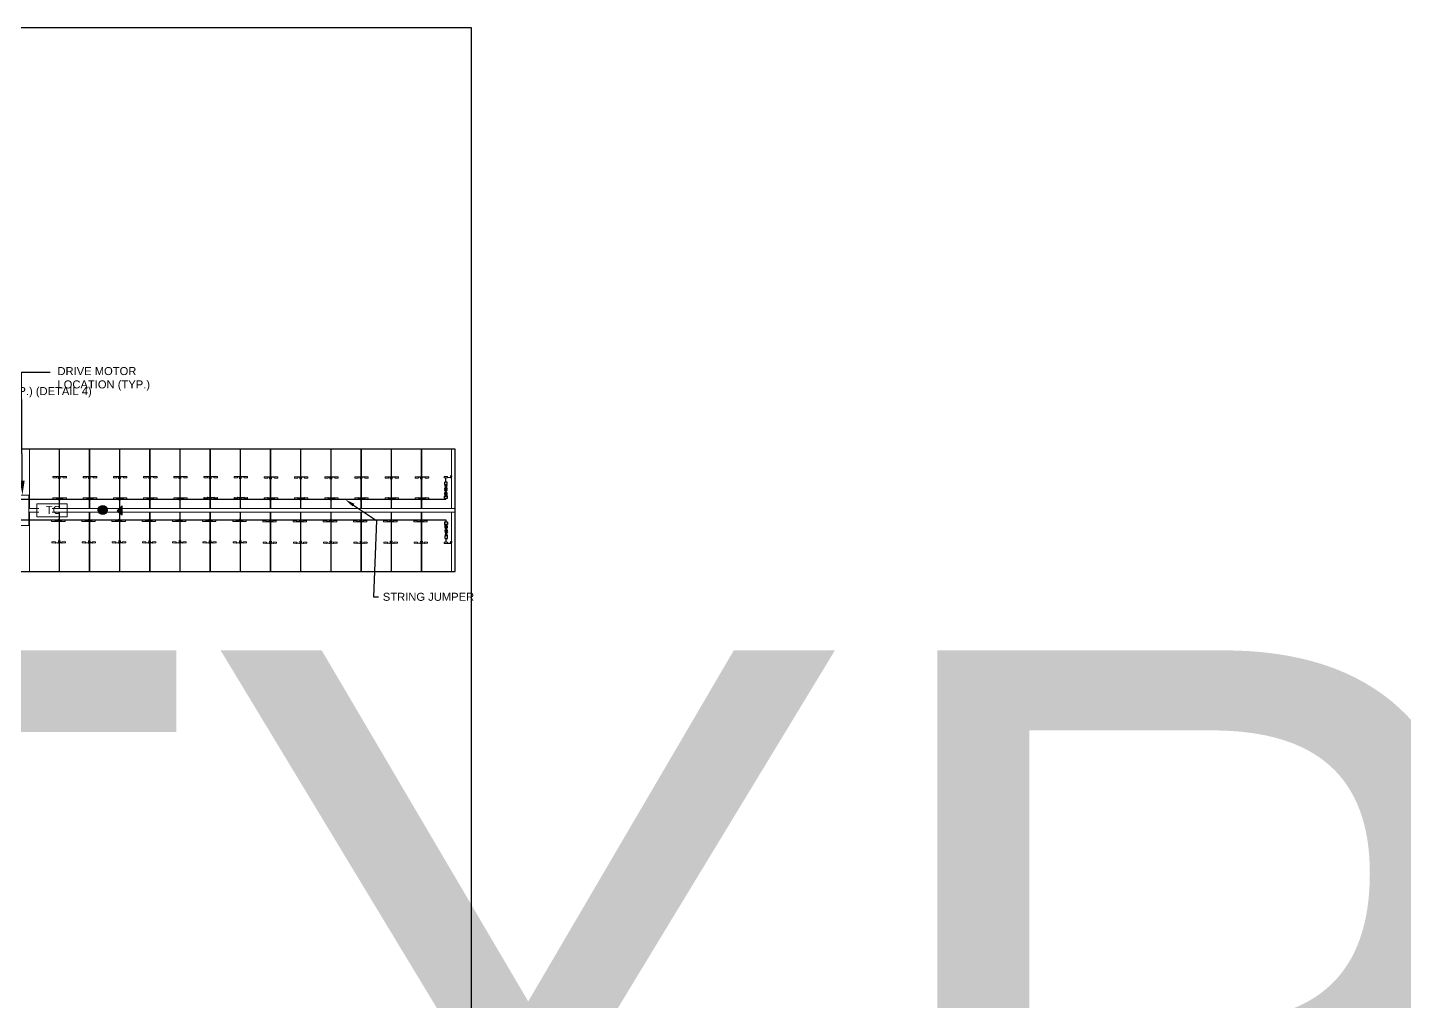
# Model space of a CAD drawing. Header units: feet. Extents: x -354 to 55127, y -297 to 4121.
# Drawn here: x -167.4 to 4.6, y 73.3 to 194.9 of the extents above; entities that cross this region are included whole.
import ezdxf
from ezdxf import colors
from ezdxf.entities.mleader import LeaderData, LeaderLine
from ezdxf.enums import TextEntityAlignment as Align
from ezdxf.math import Vec2, Vec3

# ---------------------------------------------------------------- set-up
doc = ezdxf.new("R2018")
doc.units = ezdxf.units.FT
doc.header["$MEASUREMENT"] = 0
for name, color, linetype in [('@2x27 Tracker LR5', 5, 'Continuous'), ('E-CABL-HARN-NEG', 3, 'Continuous'), ('E-EQPM-HRDW', 16, 'Continuous'), ('E-HARN-COMP', 8, 'Continuous'), ('E-WIRING DETAILS', 7, 'Continuous'), ('G-ANNO-DIMS', 1, 'Continuous'), ('G-ANNO-TEXT', 1, 'Continuous'), ('G-TEXT', 7, 'Continuous'), ('PDF_Ediciones', 1, 'Continuous'), ('XREF', 7, 'Continuous')]:
    doc.layers.add(name, color=color, linetype=linetype)
for name, color, linetype, lineweight in [('E-MODULE', 253, 'Continuous', 0), ('E-TRACER-EQMPT', 252, 'Continuous', 0), ('E-TRACKER MOTOR', 252, 'Continuous', 0)]:
    doc.layers.add(name, color=color, linetype=linetype, lineweight=lineweight)
doc.styles.add('NEI-A', font='arial.ttf')
doc.styles.get("Standard").update_dxf_attribs({"font": 'arial.ttf'})

# ---------------------------------------------------------------- blocks, each defined once
blk = doc.blocks.new('sub-title')
at = {"color": 153, "lineweight": 30, "flags": 106}
blk.add_attdef('SUB_TITLE', text='', height=0.1875, dxfattribs=at).set_placement((0, 0.1875), align=Align.MIDDLE_CENTER)
blk = doc.blocks.new('AES Clamp')
h = blk.add_hatch(color=256)
h.dxf.hatch_style = 1
h.paths.add_polyline_path([(-0.56, 0, 1), (0.56, 0, 1)])
at = {"layer": 'E-WIRING DETAILS'}
blk.add_circle((0, 0), 0.564, dxfattribs=at)
blk = doc.blocks.new('Injected piece wire support')
h = blk.add_hatch(color=256)
h.dxf.hatch_style = 1
h.paths.add_polyline_path([(0, 0.57), (0, -0.57), (0.64, 0.07)])
at = {"layer": 'E-EQPM-HRDW', "flags": 128}
blk.add_lwpolyline([(0.64, 0.07), (0, 0.57), (0, -0.57)], close=True, dxfattribs=at)
blk = doc.blocks.new('CLIP')
blk.add_lwpolyline([(-0.09, 0.1), (0.05, 0.1), (0.05, -0.02), (-0.09, -0.02)], close=True)
at = {"layer": 'PDF_Ediciones', "lineweight": 0}
for points in [[(-0.9, -0.15, -0.414213), (-0.93, -0.12), (-0.93, -0.04, -0.414213), (-0.89, 0), (-0.53, 0, -0.414213), (-0.5, -0.04), (-0.5, -0.12, -0.414213), (-0.53, -0.17), (-0.9, -0.15)], [(0.71, -0.15, 0.414213), (0.75, -0.12), (0.75, -0.04, 0.414213), (0.72, 0), (0.35, 0, 0.414213), (0.32, -0.04), (0.32, -0.12, 0.414213), (0.35, -0.17), (0.71, -0.15)]]:
    blk.add_lwpolyline(points, format="xyb", dxfattribs=at)
at = {"layer": 'XREF', "flags": 128}
blk.add_lwpolyline([(-0.51, -0.1), (-0.18, -0.12, 0.486695), (-0.07, -0.03), (-0.07, 0.11, -0.78238), (0.02, 0.12), (0.02, -0.03, 0.37874), (0.16, -0.11), (0.33, -0.1)], format="xyb", dxfattribs=at)
blk = doc.blocks.new('CIP 1 HALF')
blk.add_lwpolyline([(98.4, 120.87), (98.47, 120.87), (98.47, 120.75), (98.4, 120.75)], close=True)
at = {"layer": 'PDF_Ediciones', "lineweight": 0}
blk.add_lwpolyline([(97.59, 120.62, -0.414213), (97.57, 120.65), (97.57, 120.73, -0.414213), (97.6, 120.77), (97.96, 120.77, -0.414213), (97.99, 120.73), (97.99, 120.65, -0.414213), (97.96, 120.6), (97.59, 120.62)], format="xyb", dxfattribs=at)
at = {"layer": 'XREF', "flags": 128}
blk.add_lwpolyline([(97.98, 120.67), (98.31, 120.65, 0.486695), (98.43, 120.74), (98.43, 120.88, -0.359525), (98.47, 120.92, -0.344708)], format="xyb", dxfattribs=at)
blk = doc.blocks.new('A$C084F4888')
at = {"layer": 'E-HARN-COMP'}
for p, q in [((0.52, 0.02, 0.01), (0.41, 0.02, 0.01)), ((0.54, 0.02, 0.01), (0.57, 0.02, 0.01)), ((0.52, -0.02, 0.01), (0.41, -0.02, 0.01)), ((0.54, -0.02, 0.01), (0.57, -0.02, 0.01))]:
    blk.add_line(p, q, dxfattribs=at)
for points, elevation in [([(0.2, -0.1), (0.2, -0.09), (0.2, 0.09), (0.2, 0.1), (0.03, 0.1), (0.01, 0.09), (0, 0.09), (0, 0.07), (0, 0.03), (0, -0.01), (0, -0.07), (0, -0.09), (0.03, -0.1), (0.2, -0.1)], -0.01), ([(0.2, 0.07), (0.2, 0.06), (0.2, 0.06), (0.2, 0.06), (0.2, 0.06), (0.2, 0.06), (0.21, 0.06), (0.21, 0.07), (0.21, 0.07), (0.22, 0.06), (0.22, 0.06), (0.22, 0.06)], 0.05), ([(0.27, 0.08), (0.27, -0.08), (0.28, -0.07), (0.28, -0.06), (0.28, -0.06), (0.29, -0.06), (0.31, -0.05), (0.32, -0.05), (0.33, -0.05), (0.35, -0.1), (0.35, -0.1), (0.35, 0.1), (0.35, 0.1), (0.33, 0.05), (0.32, 0.05), (0.31, 0.05), (0.29, 0.06), (0.28, 0.06), (0.28, 0.06), (0.28, 0.07), (0.27, 0.08)], 0), ([(0.35, 0.09), (0.37, 0.09)], 0), ([(0.47, 0.06), (0.47, 0.06), (0.46, 0.07), (0.45, 0.08), (0.43, 0.08), (0.43, 0.07), (0.37, 0.07), (0.37, 0.07), (0.37, 0.1), (0.37, 0.1), (0.37, -0.1), (0.37, -0.1), (0.37, -0.07), (0.37, -0.07), (0.43, -0.07), (0.43, -0.08), (0.45, -0.08), (0.46, -0.07), (0.47, -0.06), (0.47, -0.06), (0.46, -0.06), (0.37, -0.06), (0.37, -0.05), (0.37, -0.04), (0.37, -0.04), (0.37, 0.04), (0.37, 0.04), (0.37, 0.05), (0.37, 0.06)], 0.03), ([(0.37, 0.06), (0.46, 0.06), (0.47, 0.06)], 0.03), ([(0.2, -0.07), (0.2, -0.07), (0.2, -0.07), (0.21, -0.06), (0.21, -0.06), (0.22, -0.07), (0.22, -0.07), (0.22, -0.06), (0.22, -0.06)], 0.01), ([(0.35, -0.09), (0.37, -0.09)], 0)]:
    blk.add_lwpolyline(points, dxfattribs=dict(at, elevation=elevation))
for points in [[(0.27, 0.08), (0.26, 0.07), (0.26, 0.07), (0.26, 0.06), (0.25, 0.06), (0.25, 0.06), (0.23, 0.06), (0.23, 0.06), (0.23, 0.06), (0.22, 0.06), (0.22, 0.06), (0.22, 0.05), (0.22, 0.05), (0.22, 0.05), (0.23, 0.04), (0.26, 0.04), (0.26, 0.05), (0.26, 0.05), (0.26, 0.07)], [(0.37, 0.04), (0.38, 0.04)], [(0.38, -0.04), (0.38, 0.04), (0.38, 0.04), (0.38, -0.04), (0.38, -0.04)], [(0.38, 0.04), (0.39, 0.03), (0.39, -0.03), (0.38, -0.04), (0.38, 0.04), (0.38, 0.04)], [(0.4, 0.04), (0.4, 0.04), (0.39, 0.03), (0.39, -0.03), (0.4, -0.04), (0.4, 0.04)], [(0.39, 0.03), (0.39, 0.03)], [(0.4, 0.04), (0.41, 0.04), (0.41, 0.04), (0.41, 0.03), (0.41, 0.03), (0.57, 0.03), (0.57, 0.03), (0.57, 0.02), (0.57, -0.02), (0.57, -0.03), (0.57, -0.03), (0.41, -0.03), (0.41, -0.04), (0.41, -0.04), (0.4, -0.04), (0.4, -0.04), (0.4, 0.04)], [(0.4, 0.04), (0.4, 0.04), (0.4, -0.04), (0.4, -0.04), (0.4, 0.04)], [(0.4, 0.04), (0.4, 0.04)], [(0.54, 0.02), (0.54, 0.02), (0.54, -0.02), (0.54, -0.02), (0.54, 0.02)], [(0.57, 0.02), (0.57, 0.02), (0.57, -0.02), (0.57, -0.02)], [(0.27, -0.08), (0.26, -0.07), (0.26, -0.07), (0.26, -0.06), (0.25, -0.06), (0.25, -0.06), (0.23, -0.06), (0.23, -0.06), (0.23, -0.06), (0.22, -0.06), (0.22, -0.06), (0.22, -0.05), (0.22, -0.05), (0.22, -0.05), (0.23, -0.04), (0.26, -0.04), (0.26, -0.05), (0.26, -0.05), (0.26, -0.07)], [(0.37, -0.04), (0.38, -0.04)], [(0.38, -0.04), (0.38, -0.04)], [(0.39, -0.03), (0.39, -0.03)], [(0.4, -0.04), (0.4, -0.04)], [(0.4, -0.04), (0.4, -0.04)]]:
    blk.add_lwpolyline(points, dxfattribs=at)
at = {"layer": 'E-HARN-COMP', "elevation": 0.06}
blk.add_lwpolyline([(0.35, 0.02), (0.3, 0.02), (0.3, -0.02), (0.35, -0.02)], close=True, dxfattribs=at)
at = {"layer": 'E-HARN-COMP'}
blk.add_circle((0.32, 0, 0.05), 0.0136, dxfattribs=at)
blk = doc.blocks.new('A$C2C7A52CE')
at = {"layer": 'E-HARN-COMP'}
for p, q in [((-0.5, 0.09, 0.08), (-0.49, 0.09, 0.08)), ((-0.5, -0.09, 0.08), (-0.49, -0.09, 0.08))]:
    blk.add_line(p, q, dxfattribs=at)
for points, elevation in [([(-0.63, -0.1), (-0.64, -0.1), (-0.64, 0.1), (-0.63, 0.1), (-0.58, 0.1), (-0.57, 0.1), (-0.57, -0.1), (-0.58, -0.1), (-0.63, -0.1)], -0.03), ([(-0.63, 0.03), (-0.63, 0.03), (-0.63, 0.02), (-0.6, 0.02)], 0.08), ([(-0.57, 0.06), (-0.57, 0.06), (-0.52, 0.06), (-0.51, 0.06)], 0.01), ([(-0.51, -0.1), (-0.51, -0.1), (-0.51, 0.1), (-0.51, 0.1), (-0.5, 0.1), (-0.5, -0.1), (-0.51, -0.1)], -0.03), ([(-0.49, 0.1), (-0.49, 0.09), (-0.49, 0.09), (-0.39, 0.06), (-0.28, 0.07), (-0.28, 0.08), (-0.27, 0.08), (-0.27, -0.08), (-0.28, -0.08), (-0.28, -0.08), (-0.39, -0.06), (-0.49, -0.09), (-0.49, -0.1), (-0.49, 0.1)], -0.03), ([(-0.27, -0.08), (-0.27, -0.08), (-0.27, 0.07), (-0.27, 0.08)], -0.03), ([(-0.27, 0.07), (-0.26, 0.07), (-0.25, 0.07), (-0.25, 0.07), (-0.24, 0.07), (-0.24, 0.07), (-0.22, 0.07), (-0.22, 0.07), (-0.22, 0.07), (-0.21, 0.07), (-0.21, 0.07), (-0.2, 0.07), (-0.2, 0.07)], 0.08), ([(0, -0.09), (-0.01, -0.09), (-0.03, -0.1), (-0.14, -0.1), (-0.2, -0.1), (-0.2, -0.09), (-0.2, 0.09), (-0.2, 0.1), (-0.14, 0.1), (-0.03, 0.1), (-0.01, 0.09), (0, 0.09), (0, 0.06), (0, 0), (0, -0.07), (0, -0.09)], -0.02), ([(-0.63, -0.03), (-0.63, -0.03), (-0.63, -0.02), (-0.6, -0.02)], 0.08), ([(-0.57, -0.06), (-0.57, -0.06), (-0.52, -0.06), (-0.51, -0.06)], 0.01), ([(-0.27, -0.07), (-0.26, -0.06), (-0.25, -0.06), (-0.25, -0.07), (-0.24, -0.07), (-0.24, -0.07), (-0.23, -0.07), (-0.22, -0.07), (-0.22, -0.07), (-0.22, -0.07), (-0.22, -0.07), (-0.21, -0.07), (-0.21, -0.07), (-0.2, -0.07), (-0.2, -0.07)], -0.04)]:
    blk.add_lwpolyline(points, dxfattribs=dict(at, elevation=elevation))
for points in [[(-0.59, 0.02), (-0.43, 0.02)], [(-0.43, 0.02), (-0.43, -0.02)], [(-0.59, -0.02), (-0.43, -0.02)]]:
    blk.add_lwpolyline(points, dxfattribs=at)
blk = doc.blocks.new('*U40')
at = {"layer": 'Defpoints'}
blk.add_lwpolyline([(0, 23.011), (26.909, 23.011), (26.909, 0), (0, 0)], close=True, dxfattribs=at)

msp = doc.modelspace()

# ---------------------------------------------------------------- linework, layer by layer
at = {"layer": '@2x27 Tracker LR5', "color": 1}
msp.add_lwpolyline([(-113.99, 126.98), (-113.99, 142.27), (-218.38, 142.27), (-218.38, 126.98), (-113.99, 126.98)], dxfattribs=at)
at = {"layer": 'E-CABL-HARN-NEG'}
for q in [(-218.38, 135.93), (-115.17, 136.08, -0.12)]:
    msp.add_line((-115.17, 135.99, 0.07), q, dxfattribs=at)
msp.add_lwpolyline([(-115.12, 133.18), (-115.12, 133.39), (-218.45, 133.39)], dxfattribs=at)
for points in [[(-115.16, 138.16, -0.04), (-115.16, 138.44, -0.02), (-115.18, 138.68)], [(-115.13, 131.1, 0.01), (-115.14, 131.1, -0.03), (-115.17, 130.64)]]:
    msp.add_spline(points, degree=3, dxfattribs=at)
at = {"layer": 'E-MODULE'}
for points in [[(-163.49, 134.87), (-163.49, 142.27), (-167.2, 142.27), (-167.2, 134.87), (-166, 134.87)], [(-159.72, 134.87), (-159.72, 142.27), (-163.43, 142.27), (-163.43, 134.87), (-159.72, 134.87)], [(-155.95, 134.87), (-155.95, 142.27), (-159.66, 142.27), (-159.66, 134.87), (-155.95, 134.87)], [(-152.18, 134.87), (-152.18, 142.27), (-155.89, 142.27), (-155.89, 134.87), (-152.18, 134.87)], [(-148.41, 134.87), (-148.41, 142.27), (-152.12, 142.27), (-152.12, 134.87), (-148.41, 134.87)], [(-144.64, 134.87), (-144.64, 142.27), (-148.35, 142.27), (-148.35, 134.87), (-144.64, 134.87)], [(-140.87, 134.87), (-140.87, 142.27), (-144.58, 142.27), (-144.58, 134.87), (-140.87, 134.87)], [(-137.1, 134.87), (-137.1, 142.27), (-140.81, 142.27), (-140.81, 134.87), (-137.1, 134.87)], [(-133.33, 134.87), (-133.33, 142.27), (-137.04, 142.27), (-137.04, 134.87), (-133.33, 134.87)], [(-129.56, 134.87), (-129.56, 142.27), (-133.27, 142.27), (-133.27, 134.87), (-129.56, 134.87)], [(-125.79, 134.87), (-125.79, 142.27), (-129.5, 142.27), (-129.5, 134.87), (-125.79, 134.87)], [(-122.02, 134.87), (-122.02, 142.27), (-125.73, 142.27), (-125.73, 134.87), (-122.02, 134.87)], [(-118.25, 134.87), (-118.25, 142.27), (-121.96, 142.27), (-121.96, 134.87), (-118.25, 134.87)], [(-114.48, 134.87), (-114.48, 142.27), (-118.19, 142.27), (-118.19, 134.87), (-114.48, 134.87)], [(-166, 134.38), (-167.2, 134.38), (-167.2, 126.98), (-163.49, 126.98)], [(-164.36, 134.87), (-163.49, 134.87)], [(-163.49, 126.98), (-163.49, 134.38), (-164.36, 134.38)], [(-159.72, 126.98), (-159.72, 134.38), (-163.43, 134.38), (-163.43, 126.98), (-159.72, 126.98)], [(-155.95, 126.98), (-155.95, 134.38), (-159.66, 134.38), (-159.66, 126.98), (-155.95, 126.98)], [(-152.18, 126.98), (-152.18, 134.38), (-155.89, 134.38), (-155.89, 126.98), (-152.18, 126.98)], [(-148.41, 126.98), (-148.41, 134.38), (-152.12, 134.38), (-152.12, 126.98), (-148.41, 126.98)], [(-144.64, 126.98), (-144.64, 134.38), (-148.35, 134.38), (-148.35, 126.98), (-144.64, 126.98)], [(-140.87, 126.98), (-140.87, 134.38), (-144.58, 134.38), (-144.58, 126.98), (-140.87, 126.98)], [(-137.1, 126.98), (-137.1, 134.38), (-140.81, 134.38), (-140.81, 126.98), (-137.1, 126.98)], [(-133.33, 126.98), (-133.33, 134.38), (-137.04, 134.38), (-137.04, 126.98), (-133.33, 126.98)], [(-129.56, 126.98), (-129.56, 134.38), (-133.27, 134.38), (-133.27, 126.98), (-129.56, 126.98)], [(-125.79, 126.98), (-125.79, 134.38), (-129.5, 134.38), (-129.5, 126.98), (-125.79, 126.98)], [(-122.02, 126.98), (-122.02, 134.38), (-125.73, 134.38), (-125.73, 126.98), (-122.02, 126.98)], [(-118.25, 126.98), (-118.25, 134.38), (-121.96, 134.38), (-121.96, 126.98), (-118.25, 126.98)], [(-114.48, 126.98), (-114.48, 134.38), (-118.19, 134.38), (-118.19, 126.98), (-114.48, 126.98)]]:
    msp.add_lwpolyline(points, dxfattribs=at)
at = {"layer": 'E-TRACER-EQMPT'}
for points in [[(-167.25, 134.87), (-166, 134.87)], [(-166, 134.38), (-167.25, 134.38)], [(-164.36, 134.87), (-162.4, 134.87)], [(-164.36, 134.87), (-114.48, 134.87), (-113.99, 134.87), (-113.99, 134.38), (-164.36, 134.38)], [(-162.4, 134.38), (-164.36, 134.38)]]:
    msp.add_lwpolyline(points, dxfattribs=at)
at = {"layer": 'E-TRACKER MOTOR'}
for points in [[(-168.89, 132.73), (-168.89, 136.52), (-167.25, 136.52), (-167.25, 132.73)], [(-166.25, 135.45), (-162.46, 135.45), (-162.46, 133.8), (-166.25, 133.8)]]:
    msp.add_lwpolyline(points, close=True, dxfattribs=at)

# ---------------------------------------------------------------- block references
for p in [(-212.95, 18.08), (-212.95, 9.87)]:
    msp.add_blockref('CIP 1 HALF', p)
at = {"layer": 'Defpoints', "xscale": 8, "yscale": 8, "zscale": 8}
msp.add_blockref('*U40', (-327.28, 10.86), dxfattribs=at)
at = {"layer": 'E-HARN-COMP', "xscale": -1.645594825810741, "yscale": 1.645594825810741, "zscale": 1.645594825810741}
for name, p, rotation in [('A$C2C7A52CE', (-115.16, 138.16, 0), 270), ('A$C084F4888', (-115.17, 136.08, -0.1), 270), ('A$C084F4888', (-115.14, 133.18, -0.09), 90), ('A$C2C7A52CE', (-115.13, 131.1, 0.01), 90)]:
    msp.add_blockref(name, p, dxfattribs=dict(at, rotation=rotation))
at = {"layer": 'G-TEXT'}
ref = msp.add_blockref('sub-title', (-251.22, 104.64), dxfattribs=dict(at, xscale=5.485316049832718, yscale=5.485316049832718, zscale=5.485316049832718))
lines = msp.add_mtext('{\\LTYPICAL 54-MODULE SHORT TRACKER  WIRING DETAIL}', dxfattribs={"layer": 'G-ANNO-TEXT', "insert": (-221.26, 117.13), "char_height": 92.1124, "attachment_point": 1})
ref.add_attrib('SUB_TITLE', '', (-221.26, 117.13), dxfattribs={"flags": 104}).embed_mtext(lines)
at = {"layer": 'XREF', "rotation": 180}
for name, p in [('CLIP', (-163.5, 138.69)), ('CLIP', (-159.72, 138.69)), ('CLIP', (-155.96, 138.69)), ('CLIP', (-152.18, 138.69)), ('CLIP', (-148.42, 138.69)), ('CLIP', (-144.64, 138.69)), ('CLIP', (-140.88, 138.69)), ('CLIP', (-137.1, 138.65)), ('CLIP', (-133.33, 138.65)), ('CLIP', (-129.56, 138.65)), ('CLIP', (-125.79, 138.65)), ('CLIP', (-122.02, 138.65)), ('CLIP', (-118.25, 138.65)), ('CLIP', (-163.5, 136.03)), ('CLIP', (-159.72, 136.03)), ('CLIP', (-155.96, 136.03)), ('CLIP', (-152.18, 136.03)), ('CLIP', (-148.42, 136.03)), ('CLIP', (-144.64, 136.08)), ('CLIP', (-140.88, 136.08)), ('CLIP', (-137.1, 136.04)), ('CLIP', (-133.33, 136.04)), ('CLIP', (-129.56, 136.04)), ('CLIP', (-125.79, 136.04)), ('CLIP', (-122.02, 136.04)), ('CLIP', (-118.25, 136.04)), ('Injected piece wire support', (-155.59, 134.63))]:
    msp.add_blockref(name, p, dxfattribs=at)
at = {"layer": 'XREF'}
for name, p in [('AES Clamp', (-158.03, 134.66)), ('CLIP', (-163.49, 133.38)), ('CLIP', (-159.72, 133.38)), ('CLIP', (-155.95, 133.38)), ('CLIP', (-152.18, 133.38)), ('CLIP', (-148.41, 133.38)), ('CLIP', (-144.64, 133.38)), ('CLIP', (-140.87, 133.38)), ('CLIP', (-137.1, 133.34)), ('CLIP', (-133.32, 133.34)), ('CLIP', (-129.56, 133.34)), ('CLIP', (-125.78, 133.34)), ('CLIP', (-122.02, 133.34)), ('CLIP', (-118.24, 133.34)), ('CLIP', (-163.45, 130.7)), ('CLIP', (-159.68, 130.7)), ('CLIP', (-155.91, 130.7)), ('CLIP', (-152.14, 130.7)), ('CLIP', (-148.37, 130.7)), ('CLIP', (-144.6, 130.7)), ('CLIP', (-140.83, 130.7)), ('CLIP', (-137.06, 130.65)), ('CLIP', (-133.28, 130.65)), ('CLIP', (-129.52, 130.65)), ('CLIP', (-125.74, 130.65)), ('CLIP', (-121.98, 130.65)), ('CLIP', (-118.2, 130.65))]:
    msp.add_blockref(name, p, dxfattribs=at)

# ---------------------------------------------------------------- texts
at = {"layer": 'E-TRACKER MOTOR', "insert": (-165.14, 135.17), "char_height": 1, "attachment_point": 1}
msp.add_mtext_dynamic_manual_height_columns('TC', width=1.5814, gutter_width=9.38, heights=[0], dxfattribs=at)

# ---------------------------------------------------------------- leaders
at = {"layer": 'G-ANNO-DIMS'}
ml = msp.add_multileader_mtext('Standard', dxfattribs=at)
ml.set_content('STRING JUMPER', color=256, style='NEI-A')
ml.set_leader_properties()
ml.build(insert=Vec2(0, 0))
ml.multileader.update_dxf_attribs({"dogleg_length": 0.0625, "arrow_head_size": 1.25, "scale": 10})
ctx = ml.context
ctx.base_point, ctx.scale, ctx.char_height, ctx.arrow_head_size, ctx.landing_gap_size, ctx.plane_origin = Vec3(-123.59, 123.82), 10, 1, 1.25, 0.625, Vec3(-118.14, 137.86)
ctx.text_align_type = 2
notes = []
notes.append((ctx, [(0, (1, 1, 0), (-124.22, 123.82), (1, 0), 0.625, [(1, [(-127.75, 135.97), (-123.83, 133.35)], 0, [])])]))
ctx.mtext.insert, ctx.mtext.alignment, ctx.mtext.flow_direction = Vec3(-111.64, 124.32), 3, 5
at = {"layer": 'G-ANNO-TEXT'}
ml = msp.add_multileader_mtext('Standard', dxfattribs=at)
ml.set_content('TRACKER TO TRACKER JUMP (TYP.)\\P(DETAIL 5)', color=256, style='NEI-A')
ml.set_leader_properties()
ml.build(insert=Vec2(0, 0))
ml.multileader.update_dxf_attribs({"dogleg_length": 0.36, "arrow_head_size": 1.44, "scale": 8})
ctx = ml.context
ctx.base_point, ctx.scale, ctx.char_height, ctx.arrow_head_size, ctx.landing_gap_size, ctx.plane_origin = Vec3(-317.63, 151.07), 8, 0.8, 1.44, 0.72, Vec3(-328.21, 135.55)
notes.append((ctx, [(0, (1, 1, 0), (-320.51, 151.07), (1, 0), 2.88, [(0, [(-325.34, 134.98)], 0, [])])]))
ctx.mtext.insert, ctx.mtext.width, ctx.mtext.defined_height, ctx.mtext.flow_direction = Vec3(-316.91, 151.59), 21.3912, 4.71, 5
ml = msp.add_multileader_mtext('Standard', dxfattribs=at)
ml.set_content('DRIVE MOTOR \\PLOCATION (TYP.)', color=256, style='NEI-A')
ml.set_leader_properties()
ml.build(insert=Vec2(0, 0))
ml.multileader.update_dxf_attribs({"dogleg_length": 0.36, "arrow_head_size": 1.8, "scale": 10})
ctx = ml.context
ctx.base_point, ctx.scale, ctx.char_height, ctx.arrow_head_size, ctx.landing_gap_size, ctx.plane_origin = Vec3(-164.59, 151.87), 10, 1, 1.8, 0.9, Vec3(-168.07, 136.52)
notes.append((ctx, [(0, (1, 1, 0), (-168.19, 151.87), (1, 0), 3.6, [(0, [(-168.07, 136.52)], 0, [])])]))
ctx.mtext.insert, ctx.mtext.width, ctx.mtext.flow_direction = Vec3(-163.69, 152.52), 15.7928, 5
ml = msp.add_multileader_mtext('Standard', dxfattribs=at)
ml.set_content('HELLERMAN TYTON CLIP (TYP.) (DETAIL 4)', color=256, style='NEI-A')
ml.set_leader_properties()
ml.build(insert=Vec2(0, 0))
ml.multileader.update_dxf_attribs({"dogleg_length": 0.36, "arrow_head_size": 1.44, "scale": 8})
ctx = ml.context
ctx.base_point, ctx.scale, ctx.char_height, ctx.arrow_head_size, ctx.landing_gap_size, ctx.plane_origin = Vec3(-189.08, 149.38), 8, 1, 1.44, 0.72, Vec3(-199.19, 139.2)
notes.append((ctx, [(0, (1, 1, 0), (-191.96, 149.38), (1, 0), 2.88, [(0, [(-199.08, 138.63)], 0, [])])]))
ctx.mtext.insert, ctx.mtext.width, ctx.mtext.flow_direction = Vec3(-188.36, 150.02), 17.5037, 5
ml = msp.add_multileader_mtext('Standard', dxfattribs=at)
ml.set_content('AES DC BUS CLIP (TYP.)\\P(DETAIL 3)', color=256, style='NEI-A')
ml.set_leader_properties()
ml.build(insert=Vec2(0, 0))
ml.multileader.update_dxf_attribs({"dogleg_length": 0.36, "arrow_head_size": 1.44, "scale": 8})
ctx = ml.context
ctx.base_point, ctx.scale, ctx.char_height, ctx.arrow_head_size, ctx.landing_gap_size, ctx.plane_origin = Vec3(-277.04, 148.08), 8, 0.8, 1.44, 0.72, Vec3(-287.47, 135.91)
notes.append((ctx, [(0, (1, 1, 0), (-279.92, 148.08), (1, 0), 2.88, [(0, [(-283.8, 135.23)], 0, [])])]))
ctx.mtext.insert, ctx.mtext.width, ctx.mtext.defined_height, ctx.mtext.flow_direction = Vec3(-276.32, 148.6), 14.848, 1.95, 5
ml = msp.add_multileader_mtext('Standard', dxfattribs=at)
ml.set_content('TRUNK CABLES', color=256, style='NEI-A')
ml.set_leader_properties()
ml.build(insert=Vec2(0, 0))
ml.multileader.update_dxf_attribs({"dogleg_length": 0.36, "arrow_head_size": 1.44, "scale": 8})
ctx = ml.context
ctx.base_point, ctx.scale, ctx.char_height, ctx.arrow_head_size, ctx.landing_gap_size, ctx.plane_origin = Vec3(-245.81, 147.65), 8, 0.8, 1.44, 0.72, Vec3(-256.24, 135.48)
notes.append((ctx, [(0, (1, 1, 0), (-248.69, 147.65), (1, 0), 2.88, [(0, [(-252.56, 134.8)], 0, [])])]))
ctx.mtext.insert, ctx.mtext.width, ctx.mtext.defined_height, ctx.mtext.flow_direction = Vec3(-245.09, 148.06), 14.848, 1.95, 5
for ctx, leaders in notes:
    for number, flags, end, landing, length, lines in leaders:
        leader = LeaderData()
        leader.index, (leader.has_last_leader_line, leader.has_dogleg_vector, leader.attachment_direction) = number, flags
        leader.last_leader_point, leader.dogleg_vector, leader.dogleg_length = Vec3(end), Vec3(landing), length
        for number, points, colour, breaks in lines:
            line = LeaderLine()
            line.index, line.vertices, line.color, line.breaks = number, Vec3.list(points), colors.encode_raw_color(colour), breaks
            leader.lines.append(line)
        ctx.leaders.append(leader)

doc.saveas('drawing.dxf')
